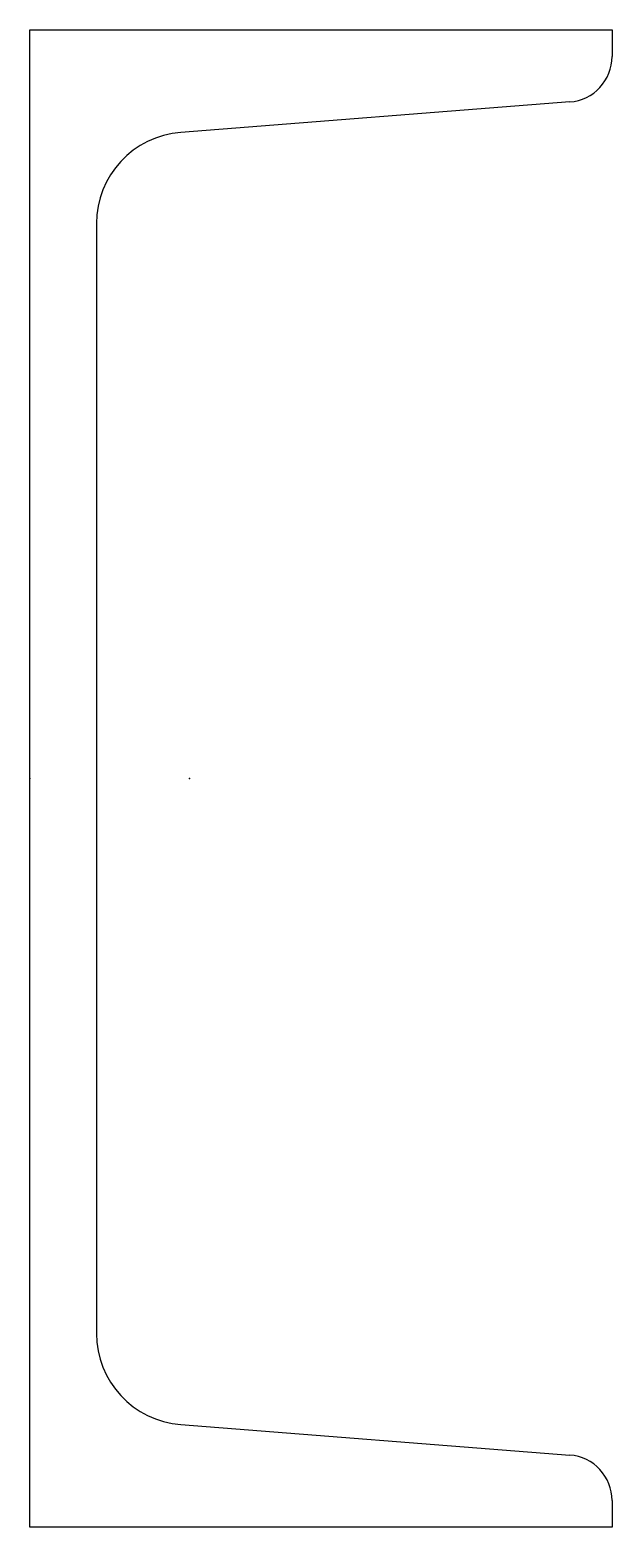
# Model space of a CAD drawing. Header units: millimetres. Extents: x 0 to 70, y 0 to 180.
import ezdxf

# ---------------------------------------------------------------- set-up
doc = ezdxf.new("R2010")
doc.units = ezdxf.units.MM
doc.layers.add('Profile', color=7, linetype='Continuous')

msp = doc.modelspace()

# ---------------------------------------------------------------- linework, layer by layer
at = {"layer": 'Profile'}
for p, q in [((0, 180), (70, 180)), ((0, 0), (0, 180)), ((70, 180), (70, 176.82)), ((64.93, 171.34), (18.14, 167.68)), ((8, 156.72), (8, 23.28)), ((18.14, 12.32), (64.93, 8.66)), ((70, 3.18), (70, 0)), ((70, 0), (0, 0))]:
    msp.add_line(p, q, dxfattribs=at)
for centre, radius, start, end in [((64.5, 176.82), 5.5, 274.47, 360), ((19, 156.72), 11, 94.47, 180), ((19, 23.28), 11, 180, 265.53), ((64.5, 3.18), 5.5, 0, 85.53)]:
    msp.add_arc(centre, radius, start, end, dxfattribs=at)
for p in [(0, 90), (19.2, 90)]:
    msp.add_point(p, dxfattribs=at)

doc.saveas('drawing.dxf')
